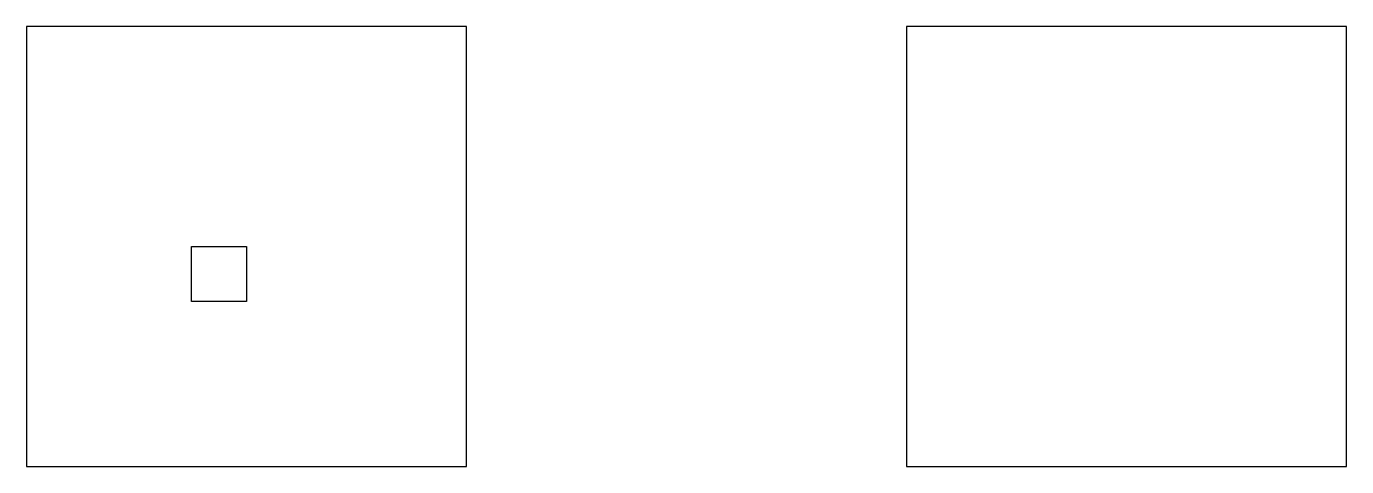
# Model space of a CAD drawing. Header units: millimetres. Extents: x -10 to 50, y -10 to 10.
import ezdxf

# ---------------------------------------------------------------- set-up
doc = ezdxf.new("R2010")
doc.units = ezdxf.units.MM

msp = doc.modelspace()

# ---------------------------------------------------------------- linework, layer by layer
at = {"linetype": 'CONTINUOUS'}
for p, q in [((10, 10), (-10, 10)), ((-10, 10), (-10, -10)), ((10, -10), (10, 10)), ((50, 10), (30, 10)), ((30, 10), (30, -10)), ((50, -10), (50, 10)), ((-2.5, -2.5), (-2.5, 0)), ((-2.5, 0), (0, 0)), ((0, 0), (0, -2.5)), ((0, -2.5), (-2.5, -2.5)), ((-10, -10), (10, -10)), ((30, -10), (50, -10))]:
    msp.add_line(p, q, dxfattribs=at)

doc.saveas('drawing.dxf')
